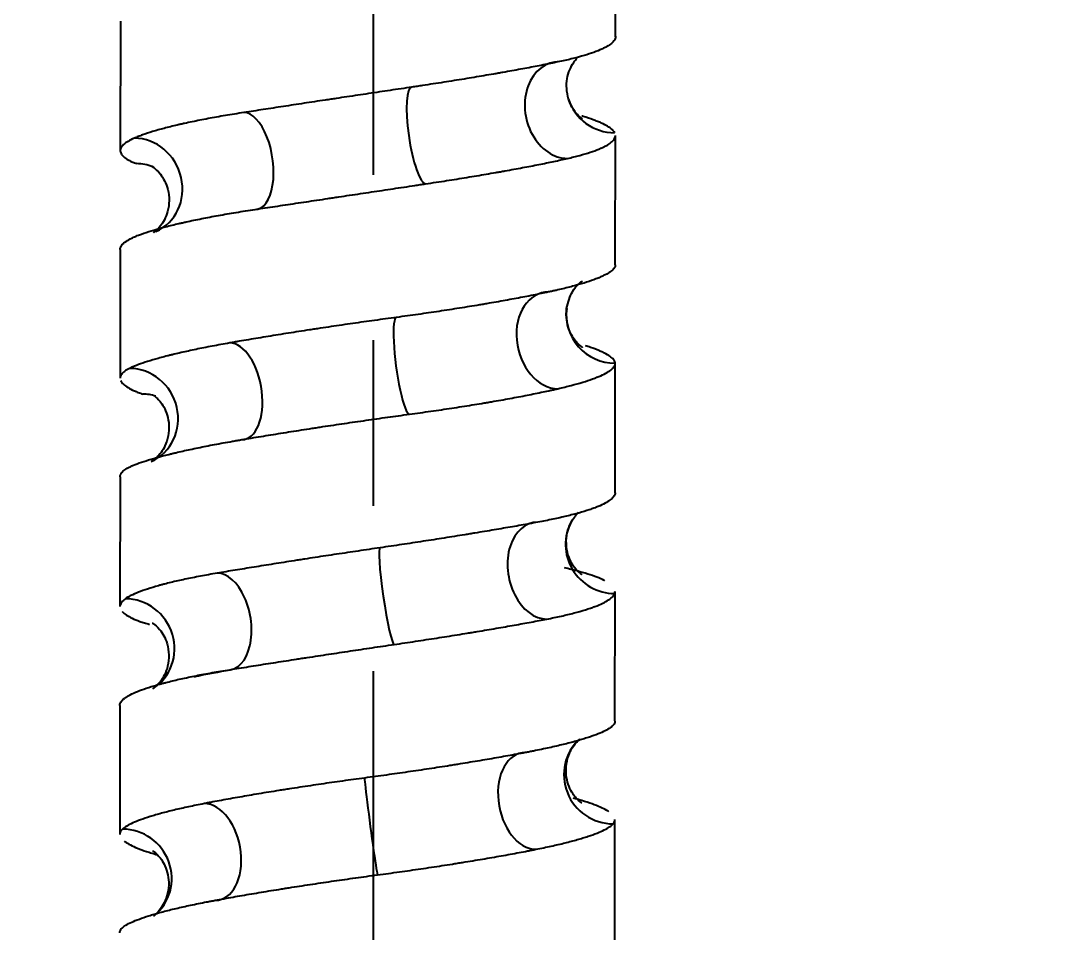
# Model space of a CAD drawing. Header units: millimetres. Extents: x 6110 to 6704, y -2661 to -1821.
# Drawn here: x 6335.31 to 6343.37, y -2306.56 to -2299.56 of the extents above; entities that cross this region are included whole.
import ezdxf

# ---------------------------------------------------------------- set-up
doc = ezdxf.new("R2010")
doc.units = ezdxf.units.MM
doc.header["$LTSCALE"] = 0.1
doc.linetypes.add('CENTERX2', pattern=[101.6, 63.5, -12.7, 12.7, -12.7])
doc.linetypes.add('HIDDEN2', pattern=[4.7625, 3.175, -1.5875])
doc.layers.add('1', color=4, linetype='HIDDEN2', lineweight=13)
doc.layers.add('DIM', color=3, linetype='Continuous', lineweight=9)
doc.layers.add('CENTER', color=1, linetype='CENTERX2')
doc.styles.get("Standard").update_dxf_attribs({"font": 'arial.ttf'})
doc.dimstyles.new('ISO-25', dxfattribs={"dimtxt": 2.5, "dimasz": 2.5, "dimexe": 1.25, "dimexo": 0.625, "dimtad": 1, "dimlfac": 5, "dimtxsty": 'Standard', "dimcen": 2.5, "dimadec": 0, "dimazin": 0, "dimtfac": 1, "dimtmove": 0, "dimatfit": 3, "dimfxl": 0, "dimarcsym": 0})

# ---------------------------------------------------------------- blocks, each defined once
blk = doc.blocks.new('*D85')
at = {"layer": 'Defpoints', "color": 0}
for p in [(6324.4599, -2027.3782), (6392.6916, -2027.3782), (6311.704, -2532.5418)]:
    blk.add_point(p, dxfattribs=at)
at = {"layer": 'DIM', "color": 0, "lineweight": -2}
for p, q in [((6325.0849, -2027.3782), (6393.9416, -2027.3782)), ((6392.6916, -2527.5418), (6392.6916, -2032.3782)), ((6312.329, -2532.5418), (6393.9416, -2532.5418))]:
    blk.add_line(p, q, dxfattribs=at)
at = {"layer": 'DIM', "color": 0}
for points in [[(6391.8583, -2032.3782), (6393.5249, -2032.3782), (6392.6916, -2027.3782)], [(6391.8583, -2527.5418), (6393.5249, -2527.5418), (6392.6916, -2532.5418)]]:
    blk.add_solid(points, dxfattribs=at)
at = {"layer": 'DIM', "color": 0, "insert": (6389.0618, -2279.96), "char_height": 5, "attachment_point": 5, "rotation": 90}
blk.add_mtext('2020,7', dxfattribs=at)
blk = doc.blocks.new('*D93')
at = {"layer": 'Defpoints', "color": 0}
for p in [(6325.0849, -2027.3782), (6402.037, -2595.9805), (6423.8203, -2595.9805)]:
    blk.add_point(p, dxfattribs=at)
at = {"layer": 'DIM', "color": 0, "lineweight": -2}
for p, q in [((6325.7099, -2027.3782), (6425.0703, -2027.3782)), ((6423.8203, -2032.3782), (6423.8203, -2590.9805)), ((6402.662, -2595.9805), (6425.0703, -2595.9805))]:
    blk.add_line(p, q, dxfattribs=at)
at = {"layer": 'DIM', "color": 0}
for points in [[(6422.9869, -2032.3782), (6424.6536, -2032.3782), (6423.8203, -2027.3782)], [(6422.9869, -2590.9805), (6424.6536, -2590.9805), (6423.8203, -2595.9805)]]:
    blk.add_solid(points, dxfattribs=at)
at = {"layer": 'DIM', "color": 0, "insert": (6420.1905, -2311.6794), "char_height": 5, "attachment_point": 5, "rotation": 90}
blk.add_mtext('2274,4', dxfattribs=at)

msp = doc.modelspace()

# ---------------------------------------------------------------- hatches: boundary and pattern name
at = {"layer": 'DIM'}
h = msp.add_hatch(dxfattribs=at)
h.set_pattern_fill('ANSI31', color=2)
edge = h.paths.add_edge_path()
edge.add_line((6619.6172, -2595.9805), (6619.6172, -1962.2056))
edge.add_line((6634.6172, -1966.1101), (6619.6172, -1966.1101))
edge.add_line((6634.6172, -2610.9805), (6634.6172, -1966.1101))
edge.add_line((6634.6172, -2610.9805), (6184.4567, -2610.9805))
edge.add_line((6619.6172, -2595.9805), (6184.4567, -2595.9805))
edge.add_line((6184.4567, -2610.9805), (6184.4567, -2595.9805))

# ---------------------------------------------------------------- linework, layer by layer
at = {"layer": '1', "color": 7, "linetype": 'Continuous', "lineweight": -3}
for p, q in [((6339.8685, -2299.6858), (6339.8692, -2298.6929)), ((6336.0686, -2299.5647), (6336.0679, -2300.5601)), ((6339.8673, -2301.4361), (6339.868, -2300.4441)), ((6336.0674, -2301.3181), (6336.0667, -2302.3065)), ((6339.8661, -2303.1852), (6339.8668, -2302.1936)), ((6336.0662, -2303.0644), (6336.0655, -2304.0594)), ((6339.8649, -2304.9367), (6339.8656, -2303.9435)), ((6336.065, -2304.8178), (6336.0643, -2305.8072)), ((6339.8638, -2306.6844), (6339.8644, -2305.6946))]:
    msp.add_line(p, q, dxfattribs=at)
for centre, major_axis, ratio, start_param, end_param in [((6339.4705, -2300.2478), (0.0802, -0.3663), 0.784014, 2.971023, 6.1127), ((6338.3588, -2300.4434), (0.0553, -0.3709), 0.203437, 3.112602, 6.2513), ((6339.8659, -2300.0517), (0.3573, 0.1139), 0.988352, 3.136628, 4.398266), ((6337.0605, -2300.639), (0.0565, -0.3707), 0.473416, 6.210667, 9.35255), ((6336.1949, -2300.8349), (0.1415, -0.3473), 0.923388, 0.016613, 2.779926), ((6336.1756, -2301.0313), (0.1413, 0.3474), 0.935117, 6.282555, 6.646008), ((6339.3922, -2302.0156), (0.0809, -0.3662), 0.74218, 2.980021, 6.118713), ((6338.2377, -2302.2112), (0.0502, -0.3716), 0.141437, 3.122302, 6.264172), ((6339.8661, -2301.8195), (0.372, -0.0474), 0.990947, 3.136701, 4.839787), ((6336.9542, -2302.4068), (0.0638, -0.3695), 0.527442, 6.193334, 9.332344), ((6336.1539, -2302.6027), (0.1536, -0.3421), 0.945767, 6.274577, 9.02252), ((6336.218, -2302.7992), (0.1318, 0.3511), 0.91054, 0.028936, 0.327456), ((6339.3072, -2303.7834), (0.0697, -0.3685), 0.700107, 3.009345, 6.151199), ((6339.8594, -2303.5874), (0.3278, -0.1822), 0.986152, 3.141122, 5.223543), ((6338.1156, -2303.979), (0.0543, -0.371), 0.077989, 3.131444, 6.270449), ((6336.8522, -2304.1745), (0.0611, -0.37), 0.580709, 6.187018, 9.328707), ((6336.1197, -2304.3705), (0.1972, -0.319), 0.961262, 6.282202, 8.886524), ((6339.8439, -2305.3552), (0.255, -0.2749), 0.980662, 3.129048, 5.544531), ((6339.2175, -2305.5511), (0.0715, -0.3681), 0.652448, 3.016412, 6.15541), ((6337.9927, -2305.7467), (0.0497, -0.3717), 0.015039, 3.139599, 6.281291), ((6336.7546, -2305.9423), (0.0698, -0.3684), 0.630194, 6.165352, 9.304026), ((6336.0939, -2306.1384), (0.2287, -0.2972), 0.975871, 0.015939, 2.496905)]:
    msp.add_ellipse(centre, major_axis=major_axis, ratio=ratio, start_param=start_param, end_param=end_param, dxfattribs=at)
for points, knots in [([(6339.8682, -2299.6806), (6339.8692, -2299.6889), (6339.8678, -2299.6971), (6339.86, -2299.7137), (6339.8474, -2299.7303), (6339.8253, -2299.7469), (6339.8051, -2299.7595), (6339.7977, -2299.7637), (6339.7858, -2299.77), (6339.7817, -2299.772), (6339.7731, -2299.7762), (6339.7686, -2299.7783), (6339.7457, -2299.7888), (6339.7252, -2299.7971), (6339.6798, -2299.8134), (6339.6301, -2299.8296), (6339.5719, -2299.8453), (6339.525, -2299.857), (6339.5088, -2299.8608), (6339.4753, -2299.8685), (6339.458, -2299.8723), (6339.4402, -2299.8761)], [0, 0, 0, 0, 0.125, 0.125, 0.25, 0.375, 0.375, 0.4375, 0.4375, 0.46875, 0.46875, 0.5, 0.5, 0.625, 0.625, 0.75, 0.875, 0.875, 0.9375, 0.9375, 1, 1, 1, 1]), ([(6339.4402, -2299.8761), (6339.4044, -2299.8837), (6339.3669, -2299.8914), (6339.2887, -2299.907), (6339.2072, -2299.9228), (6339.1194, -2299.939), (6339.0511, -2299.9513), (6339.0164, -2299.9575), (6338.9807, -2299.9638), (6338.9567, -2299.968), (6338.9446, -2299.9701), (6338.8839, -2299.9806), (6338.8344, -2299.989), (6338.7335, -2300.0057), (6338.6309, -2300.0225), (6338.5246, -2300.0391), (6338.4435, -2300.0516), (6338.4163, -2300.0558), (6338.375, -2300.062), (6338.3612, -2300.0641), (6338.3335, -2300.0682), (6338.3196, -2300.0703), (6338.3057, -2300.0724)], [0, 0, 0, 0, 0.125, 0.125, 0.25, 0.375, 0.375, 0.4375, 0.46875, 0.46875, 0.5, 0.5, 0.625, 0.625, 0.75, 0.875, 0.875, 0.9375, 0.9375, 0.96875, 0.96875, 1, 1, 1, 1]), ([(6339.5086, -2300.1656), (6339.494, -2300.1084), (6339.4845, -2300.0092), (6339.5353, -2299.8957), (6339.5659, -2299.8585), (6339.5742, -2299.8495)], [0, 0, 0, 0, 0.430889, 0.832117, 1, 1, 1, 1]), ([(6338.3057, -2300.0724), (6338.2505, -2300.0806), (6338.1952, -2300.0888), (6338.0845, -2300.1053), (6337.9739, -2300.1218), (6337.8632, -2300.1384), (6337.7801, -2300.1509), (6337.7524, -2300.1551), (6337.7108, -2300.1614), (6337.697, -2300.1634), (6337.6693, -2300.1676), (6337.6554, -2300.1697), (6337.5864, -2300.1802), (6337.532, -2300.1884), (6337.4247, -2300.2047), (6337.319, -2300.2209), (6337.2164, -2300.2366), (6337.1407, -2300.2482), (6337.1156, -2300.2521), (6337.0659, -2300.2597), (6337.0412, -2300.2635), (6337.0169, -2300.2673)], [0, 0, 0, 0, 0.125, 0.125, 0.25, 0.375, 0.375, 0.4375, 0.4375, 0.46875, 0.46875, 0.5, 0.5, 0.625, 0.625, 0.75, 0.875, 0.875, 0.9375, 0.9375, 1, 1, 1, 1]), ([(6339.6147, -2300.3149), (6339.6147, -2300.3149), (6339.6134, -2300.3142), (6339.5917, -2300.3026), (6339.5355, -2300.2359), (6339.5147, -2300.1829), (6339.5086, -2300.1656)], [0, 0, 0, 0, 0.044656, 0.47187, 0.84328, 1, 1, 1, 1]), ([(6337.0169, -2300.2673), (6336.9679, -2300.2749), (6336.9205, -2300.2826), (6336.8289, -2300.2982), (6336.7406, -2300.314), (6336.6585, -2300.3302), (6336.5994, -2300.3425), (6336.5704, -2300.3488), (6336.5424, -2300.355), (6336.5239, -2300.3592), (6336.5147, -2300.3613), (6336.4697, -2300.3719), (6336.4359, -2300.3803), (6336.3725, -2300.397), (6336.3133, -2300.4138), (6336.2625, -2300.4305), (6336.2276, -2300.443), (6336.2165, -2300.4472), (6336.2007, -2300.4534), (6336.1956, -2300.4555), (6336.1856, -2300.4597), (6336.1807, -2300.4617), (6336.176, -2300.4638)], [0, 0, 0, 0, 0.125, 0.125, 0.25, 0.375, 0.375, 0.4375, 0.46875, 0.46875, 0.5, 0.5, 0.625, 0.625, 0.75, 0.875, 0.875, 0.9375, 0.9375, 0.96875, 0.96875, 1, 1, 1, 1]), ([(6339.8626, -2300.4227), (6339.8584, -2300.4145), (6339.8517, -2300.4062), (6339.8336, -2300.3897), (6339.8108, -2300.3731), (6339.7786, -2300.3563), (6339.7509, -2300.3438), (6339.7411, -2300.3396), (6339.7255, -2300.3333), (6339.7201, -2300.3312), (6339.7091, -2300.327), (6339.7034, -2300.3248), (6339.6744, -2300.3143), (6339.6491, -2300.306), (6339.6185, -2300.2968), (6339.6151, -2300.2958), (6339.6117, -2300.2948)], [0, 0, 0, 0, 0.195213, 0.195213, 0.390425, 0.585638, 0.585638, 0.683244, 0.683244, 0.732047, 0.732047, 0.780851, 0.780851, 0.976063, 0.976063, 1, 1, 1, 1]), ([(6336.176, -2300.4638), (6336.1574, -2300.472), (6336.1412, -2300.4803), (6336.1136, -2300.4968), (6336.0909, -2300.5134), (6336.0776, -2300.5301), (6336.0713, -2300.5427), (6336.0698, -2300.5468), (6336.0685, -2300.5531), (6336.0682, -2300.5552), (6336.0679, -2300.5594), (6336.0679, -2300.5616), (6336.0688, -2300.572), (6336.0719, -2300.5803), (6336.0831, -2300.5967), (6336.099, -2300.6129), (6336.1244, -2300.6287), (6336.1472, -2300.6405), (6336.1554, -2300.6443), (6336.173, -2300.652), (6336.1824, -2300.6559), (6336.1924, -2300.6597)], [0, 0, 0, 0, 0.125, 0.125, 0.25, 0.375, 0.375, 0.4375, 0.4375, 0.46875, 0.46875, 0.5, 0.5, 0.625, 0.625, 0.75, 0.875, 0.875, 0.9375, 0.9375, 1, 1, 1, 1]), ([(6339.5008, -2300.6195), (6339.5343, -2300.6119), (6339.5655, -2300.6042), (6339.6235, -2300.5885), (6339.6769, -2300.5727), (6339.7216, -2300.5564), (6339.7517, -2300.544), (6339.7612, -2300.5399), (6339.7746, -2300.5336), (6339.7789, -2300.5315), (6339.7873, -2300.5273), (6339.7913, -2300.5252), (6339.8107, -2300.5146), (6339.8236, -2300.5062), (6339.8446, -2300.4894), (6339.8607, -2300.4727), (6339.8671, -2300.456), (6339.868, -2300.4463), (6339.868, -2300.4449), (6339.868, -2300.4436)], [0, 0, 0, 0, 0.139611, 0.139611, 0.279222, 0.418833, 0.418833, 0.488638, 0.488638, 0.523541, 0.523541, 0.558444, 0.558444, 0.698055, 0.698055, 0.837666, 0.977277, 0.977277, 1, 1, 1, 1]), ([(6338.4117, -2300.8145), (6338.4663, -2300.8063), (6338.5199, -2300.7981), (6338.6252, -2300.7816), (6338.7286, -2300.7651), (6338.8281, -2300.7484), (6338.9013, -2300.7359), (6338.9255, -2300.7317), (6338.9614, -2300.7255), (6338.9733, -2300.7234), (6338.9969, -2300.7192), (6339.0087, -2300.7171), (6339.067, -2300.7066), (6339.112, -2300.6984), (6339.1987, -2300.6821), (6339.282, -2300.6659), (6339.3589, -2300.6502), (6339.414, -2300.6386), (6339.432, -2300.6347), (6339.4671, -2300.627), (6339.4842, -2300.6232), (6339.5008, -2300.6195)], [0, 0, 0, 0, 0.125, 0.125, 0.25, 0.375, 0.375, 0.4375, 0.4375, 0.46875, 0.46875, 0.5, 0.5, 0.625, 0.625, 0.75, 0.875, 0.875, 0.9375, 0.9375, 1, 1, 1, 1]), ([(6336.3103, -2300.6775), (6336.3102, -2300.6776), (6336.32, -2300.6874), (6336.3776, -2300.7312), (6336.4476, -2300.8592), (6336.4451, -2301.0269), (6336.3773, -2301.1443), (6336.328, -2301.1855), (6336.3198, -2301.1895), (6336.3199, -2301.1895)], [0, 0, 0, 0, 0.118831, 0.261714, 0.418181, 0.601465, 0.755915, 0.886382, 1, 1, 1, 1]), ([(6337.1042, -2301.0107), (6337.1546, -2301.0031), (6337.2058, -2300.9954), (6337.3096, -2300.9798), (6337.4149, -2300.964), (6337.523, -2300.9478), (6337.6052, -2300.9355), (6337.6328, -2300.9314), (6337.6744, -2300.9251), (6337.6884, -2300.923), (6337.7163, -2300.9188), (6337.7303, -2300.9167), (6337.8003, -2300.9062), (6337.8562, -2300.8978), (6337.9678, -2300.8811), (6338.0793, -2300.8644), (6338.1903, -2300.8477), (6338.2735, -2300.8352), (6338.3012, -2300.8311), (6338.3427, -2300.8248), (6338.3566, -2300.8228), (6338.3842, -2300.8186), (6338.398, -2300.8166), (6338.4117, -2300.8145)], [0, 0, 0, 0, 0.125, 0.125, 0.25, 0.375, 0.375, 0.4375, 0.4375, 0.46875, 0.46875, 0.5, 0.5, 0.625, 0.625, 0.75, 0.875, 0.875, 0.9375, 0.9375, 0.96875, 0.96875, 1, 1, 1, 1]), ([(6336.2146, -2301.2059), (6336.2363, -2301.1977), (6336.2601, -2301.1894), (6336.3118, -2301.1729), (6336.3676, -2301.1564), (6336.4316, -2301.1397), (6336.4827, -2301.1272), (6336.509, -2301.1209), (6336.5365, -2301.1146), (6336.5551, -2301.1104), (6336.5645, -2301.1083), (6336.6121, -2301.0979), (6336.6518, -2301.0896), (6336.7341, -2301.0733), (6336.8194, -2301.0571), (6336.9108, -2301.0414), (6336.9816, -2301.0298), (6337.0056, -2301.0259), (6337.0543, -2301.0182), (6337.0791, -2301.0144), (6337.1042, -2301.0107)], [0, 0, 0, 0, 0.125, 0.125, 0.25, 0.375, 0.375, 0.4375, 0.46875, 0.46875, 0.5, 0.5, 0.625, 0.625, 0.75, 0.875, 0.875, 0.9375, 0.9375, 1, 1, 1, 1]), ([(6336.0674, -2301.3182), (6336.0674, -2301.3164), (6336.0676, -2301.3146), (6336.0681, -2301.3106), (6336.0685, -2301.3085), (6336.0715, -2301.298), (6336.0764, -2301.2895), (6336.091, -2301.2727), (6336.1104, -2301.2559), (6336.1394, -2301.2392), (6336.1649, -2301.2267), (6336.174, -2301.2225), (6336.1885, -2301.2163), (6336.1935, -2301.2142), (6336.2039, -2301.21), (6336.2092, -2301.208), (6336.2146, -2301.2059)], [0, 0, 0, 0, 0.049081, 0.049081, 0.105017, 0.105017, 0.328763, 0.328763, 0.552509, 0.776254, 0.776254, 0.888127, 0.888127, 0.944064, 0.944064, 1, 1, 1, 1]), ([(6339.8655, -2301.4479), (6339.8631, -2301.4555), (6339.8581, -2301.4632), (6339.8433, -2301.4788), (6339.8237, -2301.4947), (6339.7945, -2301.5109), (6339.769, -2301.5233), (6339.7599, -2301.5274), (6339.7453, -2301.5337), (6339.7403, -2301.5358), (6339.73, -2301.54), (6339.7246, -2301.5421), (6339.6973, -2301.5526), (6339.6734, -2301.561), (6339.6212, -2301.5778), (6339.5649, -2301.5946), (6339.5002, -2301.6113), (6339.4485, -2301.6238), (6339.4307, -2301.6279), (6339.4033, -2301.6342), (6339.394, -2301.6362), (6339.3752, -2301.6404), (6339.3657, -2301.6425), (6339.356, -2301.6445)], [0, 0, 0, 0, 0.125, 0.125, 0.25, 0.375, 0.375, 0.4375, 0.4375, 0.46875, 0.46875, 0.5, 0.5, 0.625, 0.625, 0.75, 0.875, 0.875, 0.9375, 0.9375, 0.96875, 0.96875, 1, 1, 1, 1]), ([(6339.4941, -2301.7721), (6339.5058, -2301.7199), (6339.5299, -2301.6427), (6339.5913, -2301.5757), (6339.6137, -2301.5608), (6339.6166, -2301.5591), (6339.6166, -2301.559)], [0, 0, 0, 0, 0.3385, 0.61614, 0.879983, 1, 1, 1, 1]), ([(6339.356, -2301.6445), (6339.3176, -2301.6527), (6339.2777, -2301.661), (6339.1949, -2301.6775), (6339.1092, -2301.6941), (6339.0176, -2301.7107), (6338.9467, -2301.7233), (6338.9107, -2301.7295), (6338.8738, -2301.7358), (6338.8491, -2301.74), (6338.8366, -2301.7421), (6338.774, -2301.7526), (6338.7231, -2301.7608), (6338.6201, -2301.7771), (6338.5155, -2301.7932), (6338.4082, -2301.8089), (6338.2994, -2301.8244), (6338.2443, -2301.832), (6338.1885, -2301.8395)], [0, 0, 0, 0, 0.125, 0.125, 0.25, 0.375, 0.375, 0.4375, 0.46875, 0.46875, 0.5, 0.5, 0.625, 0.625, 0.75, 0.875, 0.875, 1, 1, 1, 1]), ([(6338.1885, -2301.8395), (6338.1322, -2301.8471), (6338.0761, -2301.8548), (6337.9643, -2301.8703), (6337.8527, -2301.8861), (6337.7416, -2301.9023), (6337.6586, -2301.9147), (6337.6309, -2301.9188), (6337.5895, -2301.9251), (6337.5757, -2301.9271), (6337.5482, -2301.9313), (6337.5344, -2301.9334), (6337.4659, -2301.9439), (6337.412, -2301.9523), (6337.3062, -2301.9691), (6337.2023, -2301.9858), (6337.1022, -2302.0025), (6337.0285, -2302.0149), (6337.0041, -2302.0191), (6336.968, -2302.0253), (6336.956, -2302.0274), (6336.9322, -2302.0316), (6336.9204, -2302.0336), (6336.9087, -2302.0357)], [0, 0, 0, 0, 0.125, 0.125, 0.25, 0.375, 0.375, 0.4375, 0.4375, 0.46875, 0.46875, 0.5, 0.5, 0.625, 0.625, 0.75, 0.875, 0.875, 0.9375, 0.9375, 0.96875, 0.96875, 1, 1, 1, 1]), ([(6339.6154, -2302.0696), (6339.6154, -2302.0696), (6339.6121, -2302.0675), (6339.5845, -2302.0494), (6339.5174, -2301.966), (6339.488, -2301.8552), (6339.4922, -2301.7886), (6339.4941, -2301.7721)], [0, 0, 0, 0, 0.095706, 0.357092, 0.610498, 0.906077, 1, 1, 1, 1]), ([(6336.9087, -2302.0357), (6336.862, -2302.0439), (6336.8171, -2302.0521), (6336.7306, -2302.0686), (6336.6475, -2302.0852), (6336.5711, -2302.1018), (6336.5163, -2302.1143), (6336.4896, -2302.1206), (6336.4638, -2302.1269), (6336.4468, -2302.1311), (6336.4384, -2302.1332), (6336.3972, -2302.1436), (6336.3665, -2302.1519), (6336.3093, -2302.1683), (6336.2565, -2302.1844), (6336.2123, -2302.2002), (6336.1824, -2302.2118), (6336.173, -2302.2157), (6336.1553, -2302.2234), (6336.147, -2302.2272), (6336.1393, -2302.231)], [0, 0, 0, 0, 0.125, 0.125, 0.25, 0.375, 0.375, 0.4375, 0.46875, 0.46875, 0.5, 0.5, 0.625, 0.625, 0.75, 0.875, 0.875, 0.9375, 0.9375, 1, 1, 1, 1]), ([(6339.8667, -2302.1912), (6339.8662, -2302.1836), (6339.8632, -2302.1758), (6339.8523, -2302.1602), (6339.8365, -2302.1443), (6339.811, -2302.128), (6339.7883, -2302.1156), (6339.7801, -2302.1115), (6339.7669, -2302.1052), (6339.7623, -2302.1031), (6339.7529, -2302.0989), (6339.748, -2302.0968), (6339.723, -2302.0862), (6339.7008, -2302.0778), (6339.6643, -2302.0651), (6339.6516, -2302.0609), (6339.6383, -2302.0567)], [0, 0, 0, 0, 0.181818, 0.181818, 0.363637, 0.545455, 0.545455, 0.636364, 0.636364, 0.681819, 0.681819, 0.727273, 0.727273, 0.909092, 0.909092, 1, 1, 1, 1]), ([(6336.1393, -2302.231), (6336.1238, -2302.2386), (6336.1108, -2302.2463), (6336.0899, -2302.2619), (6336.0738, -2302.2778), (6336.0676, -2302.2941), (6336.0668, -2302.3036), (6336.0667, -2302.3048), (6336.0667, -2302.306)], [0, 0, 0, 0, 0.317825, 0.317825, 0.635651, 0.953476, 0.953476, 1, 1, 1, 1]), ([(6339.4275, -2302.3866), (6339.4634, -2302.3784), (6339.4972, -2302.3702), (6339.5605, -2302.3537), (6339.6195, -2302.3371), (6339.6702, -2302.3204), (6339.705, -2302.3079), (6339.7216, -2302.3016), (6339.737, -2302.2953), (6339.747, -2302.2911), (6339.7519, -2302.289), (6339.7754, -2302.2785), (6339.7918, -2302.2702), (6339.8197, -2302.2539), (6339.8428, -2302.2377), (6339.8564, -2302.222), (6339.8653, -2302.2064), (6339.8672, -2302.1987), (6339.8667, -2302.1912)], [0, 0, 0, 0, 0.125, 0.125, 0.25, 0.375, 0.375, 0.4375, 0.46875, 0.46875, 0.5, 0.5, 0.625, 0.625, 0.75, 0.875, 0.875, 1, 1, 1, 1]), ([(6336.0704, -2302.3234), (6336.071, -2302.3248), (6336.0716, -2302.3261), (6336.0767, -2302.3359), (6336.0834, -2302.3443), (6336.1018, -2302.3612), (6336.125, -2302.378), (6336.1576, -2302.3948), (6336.1858, -2302.4073), (6336.1958, -2302.4115), (6336.2117, -2302.4178), (6336.2171, -2302.4199), (6336.2284, -2302.424), (6336.2341, -2302.4261), (6336.24, -2302.4282)], [0, 0, 0, 0, 0.038523, 0.038523, 0.278892, 0.278892, 0.519261, 0.759631, 0.759631, 0.879815, 0.879815, 0.939908, 0.939908, 1, 1, 1, 1]), ([(6338.2869, -2302.5829), (6338.3427, -2302.5753), (6338.3977, -2302.5676), (6338.5059, -2302.5521), (6338.6125, -2302.5363), (6338.7157, -2302.5201), (6338.7919, -2302.5077), (6338.817, -2302.5036), (6338.8545, -2302.4973), (6338.8669, -2302.4953), (6338.8917, -2302.4911), (6338.904, -2302.489), (6338.9651, -2302.4785), (6339.0123, -2302.4701), (6339.1037, -2302.4533), (6339.192, -2302.4366), (6339.2742, -2302.4199), (6339.3335, -2302.4074), (6339.3529, -2302.4032), (6339.3813, -2302.397), (6339.3907, -2302.3949), (6339.4093, -2302.3908), (6339.4184, -2302.3887), (6339.4275, -2302.3866)], [0, 0, 0, 0, 0.125, 0.125, 0.25, 0.375, 0.375, 0.4375, 0.4375, 0.46875, 0.46875, 0.5, 0.5, 0.625, 0.625, 0.75, 0.875, 0.875, 0.9375, 0.9375, 0.96875, 0.96875, 1, 1, 1, 1]), ([(6336.3193, -2302.435), (6336.3194, -2302.4351), (6336.3207, -2302.4364), (6336.3388, -2302.445), (6336.408, -2302.5212), (6336.4559, -2302.6684), (6336.4219, -2302.8273), (6336.3481, -2302.9191), (6336.3117, -2302.942), (6336.3063, -2302.9462), (6336.3063, -2302.946)], [0, 0, 0, 0, 0.012306, 0.164618, 0.307164, 0.470302, 0.648031, 0.793513, 0.921037, 1, 1, 1, 1]), ([(6337.0002, -2302.7778), (6337.0486, -2302.7696), (6337.0979, -2302.7614), (6337.1983, -2302.7449), (6337.3005, -2302.7283), (6337.406, -2302.7117), (6337.4865, -2302.6991), (6337.5135, -2302.6949), (6337.5544, -2302.6887), (6337.5681, -2302.6866), (6337.5956, -2302.6824), (6337.6094, -2302.6803), (6337.6784, -2302.6698), (6337.7336, -2302.6616), (6337.8441, -2302.6453), (6337.9547, -2302.6292), (6338.0653, -2302.6135), (6338.1761, -2302.598), (6338.2315, -2302.5904), (6338.2869, -2302.5829)], [0, 0, 0, 0, 0.125, 0.125, 0.25, 0.375, 0.375, 0.4375, 0.4375, 0.46875, 0.46875, 0.5, 0.5, 0.625, 0.625, 0.75, 0.875, 0.875, 1, 1, 1, 1]), ([(6336.1686, -2302.9743), (6336.1869, -2302.9667), (6336.2075, -2302.959), (6336.253, -2302.9434), (6336.3029, -2302.9276), (6336.3613, -2302.9113), (6336.4083, -2302.899), (6336.4246, -2302.8948), (6336.4497, -2302.8886), (6336.4583, -2302.8865), (6336.4756, -2302.8823), (6336.4844, -2302.8802), (6336.5289, -2302.8696), (6336.5662, -2302.8612), (6336.6441, -2302.8445), (6336.7253, -2302.8277), (6336.8131, -2302.8111), (6336.8814, -2302.7986), (6336.9046, -2302.7944), (6336.94, -2302.7882), (6336.9519, -2302.7861), (6336.9759, -2302.7819), (6336.988, -2302.7799), (6337.0002, -2302.7778)], [0, 0, 0, 0, 0.125, 0.125, 0.25, 0.375, 0.375, 0.4375, 0.4375, 0.46875, 0.46875, 0.5, 0.5, 0.625, 0.625, 0.75, 0.875, 0.875, 0.9375, 0.9375, 0.96875, 0.96875, 1, 1, 1, 1]), ([(6336.0662, -2303.0642), (6336.0662, -2303.0578), (6336.0676, -2303.0515), (6336.0741, -2303.0371), (6336.0862, -2303.0209), (6336.108, -2303.0052), (6336.1279, -2302.9935), (6336.1352, -2302.9896), (6336.151, -2302.9819), (6336.1595, -2302.9781), (6336.1686, -2302.9743)], [0, 0, 0, 0, 0.202131, 0.202131, 0.468087, 0.734044, 0.734044, 0.867022, 0.867022, 1, 1, 1, 1]), ([(6339.8661, -2303.1857), (6339.8661, -2303.1876), (6339.866, -2303.1895), (6339.8645, -2303.1997), (6339.8609, -2303.208), (6339.8547, -2303.2163)], [0, 0, 0, 0, 0.186171, 0.186171, 1, 1, 1, 1]), ([(6339.8547, -2303.2163), (6339.8485, -2303.2246), (6339.8399, -2303.2328), (6339.818, -2303.2493), (6339.7915, -2303.2659), (6339.7557, -2303.2826), (6339.7253, -2303.2951), (6339.7146, -2303.2993), (6339.6976, -2303.3056), (6339.6918, -2303.3077), (6339.6799, -2303.3119), (6339.6738, -2303.314), (6339.6426, -2303.3245), (6339.6156, -2303.3327), (6339.5576, -2303.3491), (6339.4957, -2303.3652), (6339.4259, -2303.3809), (6339.3705, -2303.3926), (6339.3515, -2303.3965), (6339.3126, -2303.4041), (6339.2925, -2303.4079), (6339.2721, -2303.4117)], [0, 0, 0, 0, 0.125, 0.125, 0.25, 0.375, 0.375, 0.4375, 0.4375, 0.46875, 0.46875, 0.5, 0.5, 0.625, 0.625, 0.75, 0.875, 0.875, 0.9375, 0.9375, 1, 1, 1, 1]), ([(6339.2721, -2303.4117), (6339.231, -2303.4193), (6339.1884, -2303.427), (6339.1004, -2303.4426), (6339.0098, -2303.4584), (6338.9137, -2303.4747), (6338.8396, -2303.487), (6338.8021, -2303.4932), (6338.7637, -2303.4995), (6338.738, -2303.5037), (6338.725, -2303.5058), (6338.6601, -2303.5163), (6338.6076, -2303.5247), (6338.5015, -2303.5415), (6338.3942, -2303.5582), (6338.2847, -2303.5748), (6338.174, -2303.5914), (6338.1181, -2303.5996), (6338.0616, -2303.6079)], [0, 0, 0, 0, 0.125, 0.125, 0.25, 0.375, 0.375, 0.4375, 0.46875, 0.46875, 0.5, 0.5, 0.625, 0.625, 0.75, 0.875, 0.875, 1, 1, 1, 1]), ([(6339.6133, -2303.8146), (6339.6132, -2303.8147), (6339.6042, -2303.8096), (6339.552, -2303.7653), (6339.485, -2303.6402), (6339.4903, -2303.4956), (6339.5198, -2303.426), (6339.5316, -2303.4052)], [0, 0, 0, 0, 0.165077, 0.375336, 0.605344, 0.878499, 1, 1, 1, 1]), ([(6338.0616, -2303.6079), (6338.0055, -2303.6161), (6337.9497, -2303.6243), (6337.8387, -2303.6408), (6337.7283, -2303.6573), (6337.619, -2303.6739), (6337.5375, -2303.6864), (6337.5104, -2303.6906), (6337.4699, -2303.6969), (6337.4564, -2303.699), (6337.4295, -2303.7031), (6337.416, -2303.7052), (6337.3491, -2303.7157), (6337.2967, -2303.7239), (6337.1939, -2303.7402), (6337.0933, -2303.7564), (6336.997, -2303.7721), (6336.9264, -2303.7837), (6336.9031, -2303.7876), (6336.8571, -2303.7953), (6336.8343, -2303.7991), (6336.812, -2303.8028)], [0, 0, 0, 0, 0.125, 0.125, 0.25, 0.375, 0.375, 0.4375, 0.4375, 0.46875, 0.46875, 0.5, 0.5, 0.625, 0.625, 0.75, 0.875, 0.875, 0.9375, 0.9375, 1, 1, 1, 1]), ([(6339.7874, -2303.8615), (6339.7855, -2303.8605), (6339.7835, -2303.8595), (6339.7651, -2303.8501), (6339.7463, -2303.8418), (6339.7045, -2303.8253), (6339.6583, -2303.8091), (6339.6034, -2303.7933), (6339.5589, -2303.7816), (6339.5435, -2303.7777), (6339.5116, -2303.77), (6339.495, -2303.7662), (6339.478, -2303.7624)], [0, 0, 0, 0, 0.029184, 0.029184, 0.271888, 0.271888, 0.514592, 0.757296, 0.757296, 0.878648, 0.878648, 1, 1, 1, 1]), ([(6336.812, -2303.8028), (6336.767, -2303.8104), (6336.7239, -2303.8181), (6336.6414, -2303.8337), (6336.5624, -2303.8495), (6336.4908, -2303.8658), (6336.4397, -2303.8781), (6336.4149, -2303.8843), (6336.3911, -2303.8906), (6336.3755, -2303.8948), (6336.3678, -2303.8969), (6336.3301, -2303.9074), (6336.3023, -2303.9158), (6336.2511, -2303.9326), (6336.2045, -2303.9494), (6336.1668, -2303.9661), (6336.142, -2303.9787), (6336.1343, -2303.9828), (6336.1236, -2303.9891), (6336.1202, -2303.9912), (6336.1137, -2303.9953), (6336.1106, -2303.9974), (6336.1076, -2303.9995)], [0, 0, 0, 0, 0.125, 0.125, 0.25, 0.375, 0.375, 0.4375, 0.46875, 0.46875, 0.5, 0.5, 0.625, 0.625, 0.75, 0.875, 0.875, 0.9375, 0.9375, 0.96875, 0.96875, 1, 1, 1, 1]), ([(6336.1076, -2303.9995), (6336.0959, -2304.0077), (6336.0866, -2304.0159), (6336.073, -2304.0325), (6336.0669, -2304.0442), (6336.0655, -2304.0559), (6336.0655, -2304.0593)], [0, 0, 0, 0, 0.415263, 0.415263, 0.830526, 1, 1, 1, 1]), ([(6339.3424, -2304.1551), (6339.3815, -2304.1475), (6339.4184, -2304.1398), (6339.4881, -2304.1241), (6339.5537, -2304.1083), (6339.6111, -2304.092), (6339.651, -2304.0797), (6339.6702, -2304.0734), (6339.6882, -2304.0671), (6339.7, -2304.0629), (6339.7057, -2304.0608), (6339.7335, -2304.0503), (6339.7534, -2304.0419), (6339.7882, -2304.0251), (6339.8182, -2304.0083), (6339.8388, -2303.9916), (6339.8545, -2303.975), (6339.86, -2303.9667), (6339.863, -2303.9584)], [0, 0, 0, 0, 0.125, 0.125, 0.25, 0.375, 0.375, 0.4375, 0.46875, 0.46875, 0.5, 0.5, 0.625, 0.625, 0.75, 0.875, 0.875, 1, 1, 1, 1]), ([(6336.0815, -2304.0964), (6336.0824, -2304.0974), (6336.0833, -2304.0984), (6336.0921, -2304.1078), (6336.1024, -2304.1161), (6336.1275, -2304.1325), (6336.1573, -2304.1487), (6336.1964, -2304.1645), (6336.2292, -2304.1763), (6336.2407, -2304.1801), (6336.265, -2304.1878), (6336.2777, -2304.1917), (6336.291, -2304.1955)], [0, 0, 0, 0, 0.029272, 0.029272, 0.271954, 0.271954, 0.514636, 0.757318, 0.757318, 0.878659, 0.878659, 1, 1, 1, 1]), ([(6338.1695, -2304.35), (6338.2254, -2304.3418), (6338.2805, -2304.3336), (6338.3895, -2304.3171), (6338.4971, -2304.3006), (6338.602, -2304.284), (6338.6797, -2304.2715), (6338.7055, -2304.2673), (6338.7438, -2304.261), (6338.7565, -2304.2589), (6338.7819, -2304.2548), (6338.7946, -2304.2527), (6338.8574, -2304.2422), (6338.9062, -2304.234), (6339.001, -2304.2177), (6339.0931, -2304.2015), (6339.1795, -2304.1858), (6339.2422, -2304.1742), (6339.2628, -2304.1703), (6339.3032, -2304.1626), (6339.323, -2304.1588), (6339.3424, -2304.1551)], [0, 0, 0, 0, 0.125, 0.125, 0.25, 0.375, 0.375, 0.4375, 0.4375, 0.46875, 0.46875, 0.5, 0.5, 0.625, 0.625, 0.75, 0.875, 0.875, 0.9375, 0.9375, 1, 1, 1, 1]), ([(6336.314, -2304.1854), (6336.314, -2304.1854), (6336.3212, -2304.1892), (6336.3699, -2304.2265), (6336.4414, -2304.346), (6336.4462, -2304.5151), (6336.3785, -2304.6402), (6336.3309, -2304.6798), (6336.3196, -2304.6884), (6336.3169, -2304.6895)], [0, 0, 0, 0, 0.103802, 0.256639, 0.42121, 0.618558, 0.788647, 0.930531, 1, 1, 1, 1]), ([(6336.8925, -2304.5462), (6336.9393, -2304.5386), (6336.9871, -2304.5309), (6337.0849, -2304.5153), (6337.1848, -2304.4995), (6337.2886, -2304.4832), (6337.3681, -2304.4709), (6337.3948, -2304.4667), (6337.4353, -2304.4605), (6337.4489, -2304.4584), (6337.4761, -2304.4542), (6337.4898, -2304.4521), (6337.5583, -2304.4416), (6337.6132, -2304.4332), (6337.7235, -2304.4165), (6337.8341, -2304.3998), (6337.9455, -2304.3831), (6338.0572, -2304.3665), (6338.1133, -2304.3583), (6338.1695, -2304.35)], [0, 0, 0, 0, 0.125, 0.125, 0.25, 0.375, 0.375, 0.4375, 0.4375, 0.46875, 0.46875, 0.5, 0.5, 0.625, 0.625, 0.75, 0.875, 0.875, 1, 1, 1, 1]), ([(6336.1329, -2304.7415), (6336.1478, -2304.7333), (6336.1649, -2304.7251), (6336.2037, -2304.7085), (6336.2468, -2304.692), (6336.2987, -2304.6753), (6336.3409, -2304.6628), (6336.3555, -2304.6586), (6336.3783, -2304.6523), (6336.386, -2304.6502), (6336.4018, -2304.646), (6336.4098, -2304.6439), (6336.4505, -2304.6334), (6336.4848, -2304.6252), (6336.5569, -2304.6088), (6336.6326, -2304.5927), (6336.7151, -2304.5769), (6336.7796, -2304.5653), (6336.8016, -2304.5614), (6336.8464, -2304.5538), (6336.8693, -2304.55), (6336.8925, -2304.5462)], [0, 0, 0, 0, 0.125, 0.125, 0.25, 0.375, 0.375, 0.4375, 0.4375, 0.46875, 0.46875, 0.5, 0.5, 0.625, 0.625, 0.75, 0.875, 0.875, 0.9375, 0.9375, 1, 1, 1, 1]), ([(6336.6343, -2304.597), (6336.6455, -2304.5946), (6336.7291, -2304.577), (6336.8232, -2304.5595), (6336.9134, -2304.5445)], [0, 0, 0, 0, 0.137543, 1, 1, 1, 1]), ([(6336.065, -2304.8179), (6336.065, -2304.8175), (6336.065, -2304.8172), (6336.0652, -2304.8084), (6336.0704, -2304.7916), (6336.0854, -2304.7749), (6336.1004, -2304.7624), (6336.106, -2304.7582), (6336.1154, -2304.7519), (6336.1187, -2304.7498), (6336.1256, -2304.7457), (6336.1291, -2304.7436), (6336.1329, -2304.7415)], [0, 0, 0, 0, 0.013683, 0.013683, 0.342455, 0.671228, 0.671228, 0.835614, 0.835614, 0.917807, 0.917807, 1, 1, 1, 1]), ([(6339.837, -2304.9835), (6339.8273, -2304.9911), (6339.8152, -2304.9989), (6339.7864, -2305.0145), (6339.7529, -2305.0303), (6339.7102, -2305.0466), (6339.6747, -2305.0589), (6339.6622, -2305.0631), (6339.6427, -2305.0693), (6339.6361, -2305.0714), (6339.6224, -2305.0756), (6339.6155, -2305.0777), (6339.5801, -2305.0883), (6339.5499, -2305.0967), (6339.4855, -2305.1134), (6339.4174, -2305.1302), (6339.3416, -2305.1468), (6339.2818, -2305.1593), (6339.2615, -2305.1635), (6339.2301, -2305.1697), (6339.2195, -2305.1718), (6339.1982, -2305.176), (6339.1874, -2305.178), (6339.1765, -2305.1801)], [0, 0, 0, 0, 0.125, 0.125, 0.25, 0.375, 0.375, 0.4375, 0.4375, 0.46875, 0.46875, 0.5, 0.5, 0.625, 0.625, 0.75, 0.875, 0.875, 0.9375, 0.9375, 0.96875, 0.96875, 1, 1, 1, 1]), ([(6339.8649, -2304.9381), (6339.8649, -2304.9457), (6339.8627, -2304.9532), (6339.8537, -2304.9683), (6339.8466, -2304.976), (6339.837, -2304.9835)], [0, 0, 0, 0, 0.488199, 0.488199, 1, 1, 1, 1]), ([(6339.6108, -2305.5675), (6339.6108, -2305.5675), (6339.6105, -2305.5674), (6339.5942, -2305.5591), (6339.5287, -2305.4895), (6339.4766, -2305.349), (6339.5022, -2305.1866), (6339.5614, -2305.107), (6339.5857, -2305.0832), (6339.5889, -2305.0803)], [0, 0, 0, 0, 0.009148, 0.197595, 0.369816, 0.565519, 0.787395, 0.97194, 1, 1, 1, 1]), ([(6339.1765, -2305.1801), (6339.1332, -2305.1883), (6339.0887, -2305.1965), (6338.9971, -2305.213), (6338.9031, -2305.2296), (6338.8043, -2305.2462), (6338.7284, -2305.2587), (6338.69, -2305.265), (6338.6509, -2305.2713), (6338.6247, -2305.2755), (6338.6114, -2305.2776), (6338.5453, -2305.288), (6338.492, -2305.2963), (6338.3845, -2305.3126), (6338.2762, -2305.3287), (6338.1661, -2305.3444), (6338.0552, -2305.3598), (6337.9993, -2305.3675), (6337.943, -2305.375)], [0, 0, 0, 0, 0.125, 0.125, 0.25, 0.375, 0.375, 0.4375, 0.46875, 0.46875, 0.5, 0.5, 0.625, 0.625, 0.75, 0.875, 0.875, 1, 1, 1, 1]), ([(6337.943, -2305.375), (6337.8864, -2305.3826), (6337.8302, -2305.3903), (6337.7189, -2305.4058), (6337.6084, -2305.4216), (6337.4998, -2305.4378), (6337.419, -2305.4502), (6337.3922, -2305.4543), (6337.3522, -2305.4606), (6337.3388, -2305.4626), (6337.3123, -2305.4668), (6337.299, -2305.4689), (6337.2332, -2305.4794), (6337.1818, -2305.4878), (6337.0814, -2305.5046), (6336.9835, -2305.5213), (6336.8905, -2305.538), (6336.8225, -2305.5505), (6336.8002, -2305.5547), (6336.7672, -2305.5609), (6336.7562, -2305.563), (6336.7346, -2305.5671), (6336.7239, -2305.5692), (6336.7132, -2305.5713)], [0, 0, 0, 0, 0.125, 0.125, 0.25, 0.375, 0.375, 0.4375, 0.4375, 0.46875, 0.46875, 0.5, 0.5, 0.625, 0.625, 0.75, 0.875, 0.875, 0.9375, 0.9375, 0.96875, 0.96875, 1, 1, 1, 1]), ([(6339.8184, -2305.6345), (6339.8164, -2305.6331), (6339.8144, -2305.6318), (6339.7992, -2305.622), (6339.7837, -2305.6135), (6339.7482, -2305.5967), (6339.7082, -2305.5799), (6339.6591, -2305.5631), (6339.6189, -2305.5505), (6339.6049, -2305.5463), (6339.583, -2305.5401), (6339.5755, -2305.538), (6339.5604, -2305.5338), (6339.5527, -2305.5317), (6339.5448, -2305.5297)], [0, 0, 0, 0, 0.038607, 0.038607, 0.278955, 0.278955, 0.519303, 0.759652, 0.759652, 0.879826, 0.879826, 0.939913, 0.939913, 1, 1, 1, 1]), ([(6336.7132, -2305.5713), (6336.6709, -2305.5795), (6336.6305, -2305.5877), (6336.5536, -2305.6043), (6336.4804, -2305.6208), (6336.4148, -2305.6375), (6336.3684, -2305.6501), (6336.346, -2305.6564), (6336.3246, -2305.6627), (6336.3106, -2305.6669), (6336.3037, -2305.669), (6336.2701, -2305.6795), (6336.2456, -2305.6877), (6336.2011, -2305.7041), (6336.1613, -2305.7202), (6336.1306, -2305.736), (6336.1045, -2305.7515), (6336.0938, -2305.7591), (6336.0854, -2305.7667)], [0, 0, 0, 0, 0.125, 0.125, 0.25, 0.375, 0.375, 0.4375, 0.46875, 0.46875, 0.5, 0.5, 0.625, 0.625, 0.75, 0.875, 0.875, 1, 1, 1, 1]), ([(6339.851, -2305.7269), (6339.8577, -2305.7193), (6339.8619, -2305.7116), (6339.8641, -2305.7011), (6339.8644, -2305.6985), (6339.8644, -2305.6958)], [0, 0, 0, 0, 0.748511, 0.748511, 1, 1, 1, 1]), ([(6336.0854, -2305.7667), (6336.077, -2305.7743), (6336.0712, -2305.782), (6336.0655, -2305.7952), (6336.0644, -2305.8005), (6336.0643, -2305.8059)], [0, 0, 0, 0, 0.595457, 0.595457, 1, 1, 1, 1]), ([(6339.2578, -2305.9222), (6339.299, -2305.914), (6339.3382, -2305.9058), (6339.4127, -2305.8892), (6339.4833, -2305.8727), (6339.5462, -2305.856), (6339.5904, -2305.8434), (6339.6118, -2305.8372), (6339.6321, -2305.8309), (6339.6453, -2305.8267), (6339.6519, -2305.8246), (6339.6836, -2305.8141), (6339.7067, -2305.8058), (6339.748, -2305.7895), (6339.7848, -2305.7733), (6339.8123, -2305.7576), (6339.8352, -2305.7421), (6339.8443, -2305.7344), (6339.851, -2305.7269)], [0, 0, 0, 0, 0.125, 0.125, 0.25, 0.375, 0.375, 0.4375, 0.46875, 0.46875, 0.5, 0.5, 0.625, 0.625, 0.75, 0.875, 0.875, 1, 1, 1, 1]), ([(6336.0988, -2305.8592), (6336.1005, -2305.8605), (6336.1023, -2305.8619), (6336.1156, -2305.8717), (6336.1294, -2305.8801), (6336.1617, -2305.8969), (6336.1986, -2305.9138), (6336.2446, -2305.9305), (6336.2827, -2305.9431), (6336.2959, -2305.9473), (6336.3167, -2305.9535), (6336.3238, -2305.9556), (6336.3382, -2305.9598), (6336.3456, -2305.9619), (6336.353, -2305.964)], [0, 0, 0, 0, 0.038492, 0.038492, 0.278869, 0.278869, 0.519246, 0.759623, 0.759623, 0.879811, 0.879811, 0.939906, 0.939906, 1, 1, 1, 1]), ([(6336.318, -2305.9347), (6336.318, -2305.9347), (6336.3198, -2305.9358), (6336.3428, -2305.9493), (6336.411, -2306.03), (6336.4537, -2306.1785), (6336.4164, -2306.3347), (6336.353, -2306.41), (6336.329, -2306.4311), (6336.3226, -2306.4356)], [0, 0, 0, 0, 0.034805, 0.208979, 0.374665, 0.564609, 0.770542, 0.93825, 1, 1, 1, 1]), ([(6338.0424, -2306.1184), (6338.099, -2306.1108), (6338.155, -2306.1031), (6338.266, -2306.0876), (6338.376, -2306.0718), (6338.4838, -2306.0556), (6338.5639, -2306.0432), (6338.5904, -2306.0391), (6338.6301, -2306.0329), (6338.6432, -2306.0308), (6338.6695, -2306.0266), (6338.6826, -2306.0245), (6338.7477, -2306.014), (6338.7984, -2306.0056), (6338.8973, -2305.9888), (6338.9936, -2305.9721), (6339.0847, -2305.9554), (6339.1512, -2305.943), (6339.173, -2305.9388), (6339.2052, -2305.9326), (6339.2159, -2305.9305), (6339.237, -2305.9263), (6339.2475, -2305.9243), (6339.2578, -2305.9222)], [0, 0, 0, 0, 0.125, 0.125, 0.25, 0.375, 0.375, 0.4375, 0.4375, 0.46875, 0.46875, 0.5, 0.5, 0.625, 0.625, 0.75, 0.875, 0.875, 0.9375, 0.9375, 0.96875, 0.96875, 1, 1, 1, 1]), ([(6336.7966, -2306.3134), (6336.841, -2306.3052), (6336.8865, -2306.2969), (6336.9799, -2306.2804), (6337.0756, -2306.2639), (6337.1758, -2306.2472), (6337.2527, -2306.2347), (6337.2787, -2306.2305), (6337.318, -2306.2242), (6337.3312, -2306.2221), (6337.3577, -2306.2179), (6337.371, -2306.2158), (6337.4378, -2306.2054), (6337.4916, -2306.1971), (6337.5998, -2306.1808), (6337.7088, -2306.1647), (6337.8192, -2306.149), (6337.9302, -2306.1336), (6337.9861, -2306.1259), (6338.0424, -2306.1184)], [0, 0, 0, 0, 0.125, 0.125, 0.25, 0.375, 0.375, 0.4375, 0.4375, 0.46875, 0.46875, 0.5, 0.5, 0.625, 0.625, 0.75, 0.875, 0.875, 1, 1, 1, 1]), ([(6336.1023, -2306.51), (6336.1137, -2306.5024), (6336.1274, -2306.4947), (6336.1594, -2306.4791), (6336.1961, -2306.4632), (6336.2419, -2306.447), (6336.2797, -2306.4346), (6336.2928, -2306.4304), (6336.3135, -2306.4242), (6336.3205, -2306.4221), (6336.3349, -2306.4179), (6336.3422, -2306.4158), (6336.3793, -2306.4053), (6336.411, -2306.3969), (6336.4781, -2306.3801), (6336.5488, -2306.3633), (6336.6271, -2306.3466), (6336.6885, -2306.3341), (6336.7095, -2306.33), (6336.7417, -2306.3237), (6336.7525, -2306.3217), (6336.7744, -2306.3175), (6336.7855, -2306.3154), (6336.7966, -2306.3134)], [0, 0, 0, 0, 0.125, 0.125, 0.25, 0.375, 0.375, 0.4375, 0.4375, 0.46875, 0.46875, 0.5, 0.5, 0.625, 0.625, 0.75, 0.875, 0.875, 0.9375, 0.9375, 0.96875, 0.96875, 1, 1, 1, 1]), ([(6336.0638, -2306.5639), (6336.0638, -2306.5614), (6336.0648, -2306.551), (6336.0698, -2306.5407), (6336.0823, -2306.5252), (6336.0911, -2306.5176), (6336.1023, -2306.51)], [0, 0, 0, 0, 0.131433, 0.565716, 0.565716, 1, 1, 1, 1])]:
    msp.add_open_spline(points, degree=3, knots=knots, dxfattribs=at)
for points in [[(6339.8673, -2301.4369), (6339.8673, -2301.4405), (6339.8667, -2301.4442), (6339.8655, -2301.4479)], [(6339.5316, -2303.4052), (6339.5537, -2303.3739), (6339.5712, -2303.3502), (6339.585, -2303.3357)], [(6339.863, -2303.9584), (6339.8647, -2303.9536), (6339.8656, -2303.9488), (6339.8656, -2303.9439)]]:
    msp.add_open_spline(points, degree=3, dxfattribs=at)
at = {"layer": 'CENTER'}
msp.add_line((6338.0093, -2152.1552), (6338.0093, -2433.1083), dxfattribs=at)

# ---------------------------------------------------------------- dimensions: what is measured, and where the dimension line sits
at = {"layer": 'DIM'}
for base, p1, p2, picture, middle in [((6392.6916, -2027.3782), (6311.704, -2532.5418), (6324.4599, -2027.3782), '*D85', (6389.0618, -2279.96)), ((6423.8203, -2595.9805), (6325.0849, -2027.3782), (6402.037, -2595.9805), '*D93', (6420.1905, -2311.6794))]:
    dim = msp.add_linear_dim(base=base, p1=p1, p2=p2, angle=90, dimstyle='ISO-25', override={"dimtxt": 5, "dimasz": 5, "dimdec": 1, "dimlfac": 4, "dimadec": 1, "dimtdec": 1, "dimfxl": 1.25, "dimtfill": 1}, dxfattribs=at)
    dim.commit()
    dim.dimension.update_dxf_attribs({"geometry": picture, "text_midpoint": middle})

doc.saveas('drawing.dxf')
